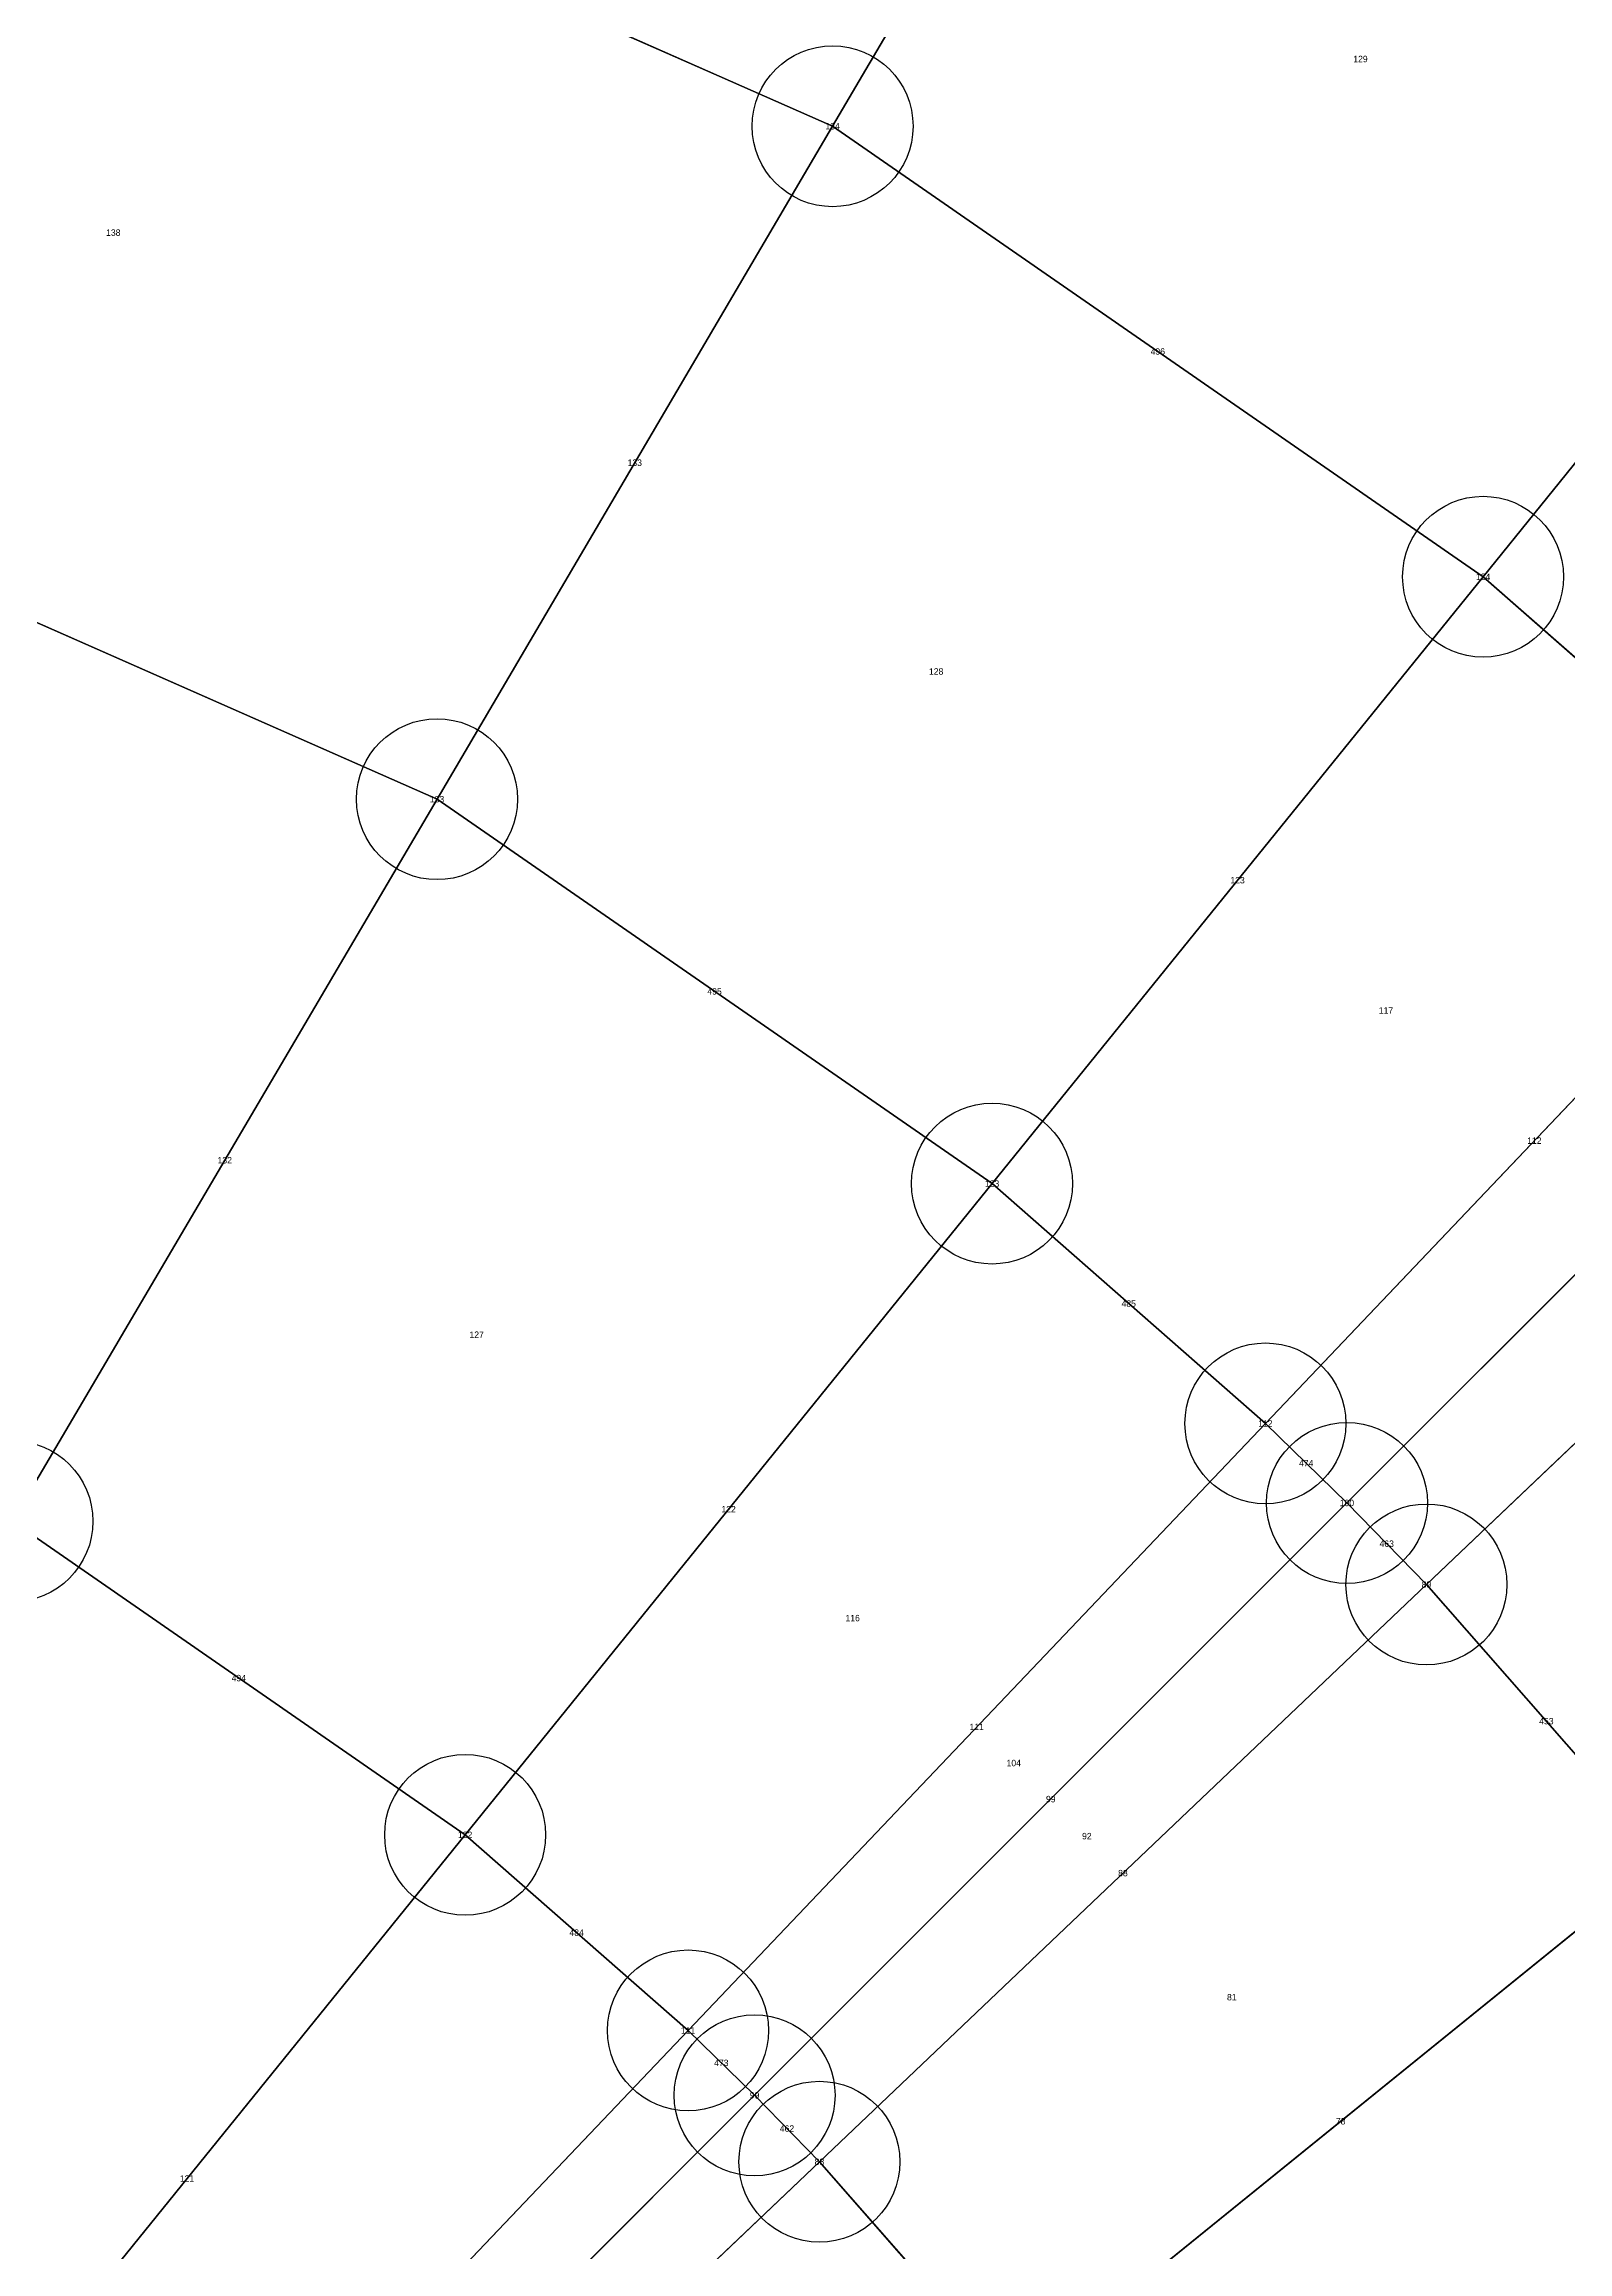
# Model space of a CAD drawing. Extents: x -2.75 to 2.75, y -2.5 to 2.5.
# Drawn here: x 0.593 to 1.066, y 0.765 to 1.451 of the extents above; entities that cross this region are included whole.
import ezdxf
from ezdxf.enums import TextEntityAlignment as Align

# ---------------------------------------------------------------- set-up
doc = ezdxf.new("R2010")
doc.units = 0
doc.header["$MEASUREMENT"] = 0
doc.header["$PDMODE"] = 33
doc.header["$PDSIZE"] = 0.05
for name, color, linetype in [('BRANCHE INTERNO', 7, 'Continuous'), ('BRANCHES-Index', 7, 'Continuous'), ('Faces', 7, 'Continuous'), ('Faces-Index', 7, 'Continuous'), ('NODI-Index', 7, 'Continuous'), ('NODO INTRADOSSO INTERNO', 7, 'Continuous')]:
    doc.layers.add(name, color=color, linetype=linetype)

msp = doc.modelspace()

# ---------------------------------------------------------------- linework, layer by layer
at = {"layer": 'BRANCHE INTERNO'}
for p, q in [((0.83777, 1.4253, 2.07314), (0.95012, 1.61644, 1.875)), ((0.83777, 1.4253, 2.07314), (0.48812, 1.57958, 2.07314)), ((1.03985, 1.28532, 2.07314), (1.1793, 1.4577, 1.875)), ((0.71488, 1.21622, 2.24522), (0.83777, 1.4253, 2.07314)), ((1.03985, 1.28532, 2.07314), (0.83777, 1.4253, 2.07314)), ((0.71488, 1.21622, 2.24522), (0.41652, 1.34787, 2.24522)), ((0.88731, 1.09678, 2.24522), (1.03985, 1.28532, 2.07314)), ((1.13936, 1.19799, 2.07314), (1.03985, 1.28532, 2.07314)), ((0.583, 0.99186, 2.38905), (0.71488, 1.21622, 2.24522)), ((0.88731, 1.09678, 2.24522), (0.71488, 1.21622, 2.24522)), ((0.97223, 1.02226, 2.24522), (1.13936, 1.19799, 2.07314)), ((0.99756, 0.99756, 2.24522), (1.16904, 1.16904, 2.07314)), ((1.02226, 0.97223, 2.24522), (1.19799, 1.13936, 2.07314)), ((0.72362, 0.89445, 2.38905), (0.88731, 1.09678, 2.24522)), ((0.97223, 1.02226, 2.24522), (0.88731, 1.09678, 2.24522)), ((0.79287, 0.83368, 2.38905), (0.97223, 1.02226, 2.24522)), ((0.99756, 0.99756, 2.24522), (0.97223, 1.02226, 2.24522)), ((0.81353, 0.81353, 2.38905), (0.99756, 0.99756, 2.24522)), ((1.02226, 0.97223, 2.24522), (0.99756, 0.99756, 2.24522)), ((0.72362, 0.89445, 2.38905), (0.583, 0.99186, 2.38905)), ((0.83368, 0.79287, 2.38905), (1.02226, 0.97223, 2.24522)), ((1.09678, 0.88731, 2.24522), (1.02226, 0.97223, 2.24522)), ((0.55083, 0.68087, 2.50285), (0.72362, 0.89445, 2.38905)), ((0.79287, 0.83368, 2.38905), (0.72362, 0.89445, 2.38905)), ((0.89445, 0.72362, 2.38905), (1.09678, 0.88731, 2.24522)), ((0.60355, 0.63461, 2.50285), (0.79287, 0.83368, 2.38905)), ((0.81353, 0.81353, 2.38905), (0.79287, 0.83368, 2.38905)), ((0.61927, 0.61927, 2.50285), (0.81353, 0.81353, 2.38905)), ((0.83368, 0.79287, 2.38905), (0.81353, 0.81353, 2.38905)), ((0.63461, 0.60355, 2.50285), (0.83368, 0.79287, 2.38905)), ((0.89445, 0.72362, 2.38905), (0.83368, 0.79287, 2.38905))]:
    msp.add_line(p, q, dxfattribs=at)
at = {"layer": 'Faces'}
for points in [[(0.83777, 1.4253, 2.07314), (0.48812, 1.57958, 2.07314), (0.55358, 1.79142, 1.875), (0.95012, 1.61644, 1.875)], [(1.03985, 1.28532, 2.07314), (0.83777, 1.4253, 2.07314), (0.95012, 1.61644, 1.875), (1.1793, 1.4577, 1.875)], [(0.71488, 1.21622, 2.24522), (0.41652, 1.34787, 2.24522), (0.48812, 1.57958, 2.07314), (0.83777, 1.4253, 2.07314)], [(1.13936, 1.19799, 2.07314), (1.03985, 1.28532, 2.07314), (1.1793, 1.4577, 1.875), (1.29216, 1.35866, 1.875)], [(0.88731, 1.09678, 2.24522), (0.71488, 1.21622, 2.24522), (0.83777, 1.4253, 2.07314), (1.03985, 1.28532, 2.07314)], [(0.583, 0.99186, 2.38905), (0.33968, 1.09922, 2.38905), (0.41652, 1.34787, 2.24522), (0.71488, 1.21622, 2.24522)], [(0.97223, 1.02226, 2.24522), (0.88731, 1.09678, 2.24522), (1.03985, 1.28532, 2.07314), (1.13936, 1.19799, 2.07314)], [(0.72362, 0.89445, 2.38905), (0.583, 0.99186, 2.38905), (0.71488, 1.21622, 2.24522), (0.88731, 1.09678, 2.24522)], [(0.99756, 0.99756, 2.24522), (0.97223, 1.02226, 2.24522), (1.13936, 1.19799, 2.07314), (1.16904, 1.16904, 2.07314)], [(1.02226, 0.97223, 2.24522), (0.99756, 0.99756, 2.24522), (1.16904, 1.16904, 2.07314), (1.19799, 1.13936, 2.07314)], [(1.09678, 0.88731, 2.24522), (1.02226, 0.97223, 2.24522), (1.19799, 1.13936, 2.07314), (1.28532, 1.03985, 2.07314)], [(0.79287, 0.83368, 2.38905), (0.72362, 0.89445, 2.38905), (0.88731, 1.09678, 2.24522), (0.97223, 1.02226, 2.24522)], [(0.81353, 0.81353, 2.38905), (0.79287, 0.83368, 2.38905), (0.97223, 1.02226, 2.24522), (0.99756, 0.99756, 2.24522)], [(0.83368, 0.79287, 2.38905), (0.81353, 0.81353, 2.38905), (0.99756, 0.99756, 2.24522), (1.02226, 0.97223, 2.24522)], [(0.55083, 0.68087, 2.50285), (0.44379, 0.75502, 2.50285), (0.583, 0.99186, 2.38905), (0.72362, 0.89445, 2.38905)], [(0.89445, 0.72362, 2.38905), (0.83368, 0.79287, 2.38905), (1.02226, 0.97223, 2.24522), (1.09678, 0.88731, 2.24522)], [(0.60355, 0.63461, 2.50285), (0.55083, 0.68087, 2.50285), (0.72362, 0.89445, 2.38905), (0.79287, 0.83368, 2.38905)], [(0.99186, 0.583, 2.38905), (0.89445, 0.72362, 2.38905), (1.09678, 0.88731, 2.24522), (1.21622, 0.71488, 2.24522)], [(0.61927, 0.61927, 2.50285), (0.60355, 0.63461, 2.50285), (0.79287, 0.83368, 2.38905), (0.81353, 0.81353, 2.38905)], [(0.63461, 0.60355, 2.50285), (0.61927, 0.61927, 2.50285), (0.81353, 0.81353, 2.38905), (0.83368, 0.79287, 2.38905)], [(0.68087, 0.55083, 2.50285), (0.63461, 0.60355, 2.50285), (0.83368, 0.79287, 2.38905), (0.89445, 0.72362, 2.38905)]]:
    msp.add_3dface(points, dxfattribs=at)
at = {"layer": 'NODO INTRADOSSO INTERNO'}
for p in [(0.83777, 1.4253, 2.07314), (1.03985, 1.28532, 2.07314), (0.71488, 1.21622, 2.24522), (0.88731, 1.09678, 2.24522), (0.97223, 1.02226, 2.24522), (0.99756, 0.99756, 2.24522), (0.583, 0.99186, 2.38905), (1.02226, 0.97223, 2.24522), (0.72362, 0.89445, 2.38905), (0.79287, 0.83368, 2.38905), (0.81353, 0.81353, 2.38905), (0.83368, 0.79287, 2.38905)]:
    msp.add_point(p, dxfattribs=at)

# ---------------------------------------------------------------- texts
at = {"layer": 'BRANCHES-Index'}
for s, p in [('496', (0.93881, 1.35531, 2.07314)), ('133', (0.77632, 1.32076, 2.15918)), ('123', (0.96358, 1.19105, 2.15918)), ('495', (0.8011, 1.1565, 2.24522)), ('132', (0.64894, 1.10404, 2.31714)), ('112', (1.05579, 1.11013, 2.15918)), ('485', (0.92977, 1.05952, 2.24522)), ('474', (0.9849, 1.00991, 2.24522)), ('122', (0.80547, 0.99561, 2.31714)), ('463', (1.00991, 0.9849, 2.24522)), ('494', (0.65331, 0.94315, 2.38905)), ('111', (0.88255, 0.92797, 2.31714)), ('453', (1.05952, 0.92977, 2.24522)), ('99', (0.90555, 0.90555, 2.31714)), ('88', (0.92797, 0.88255, 2.31714)), ('484', (0.75825, 0.86406, 2.38905)), ('473', (0.8032, 0.8236, 2.38905)), ('462', (0.8236, 0.8032, 2.38905)), ('78', (0.99561, 0.80547, 2.31714)), ('121', (0.63723, 0.78766, 2.44595))]:
    msp.add_text(s, height=0.002, dxfattribs=at).set_placement(p, align=Align.MIDDLE_CENTER)
at = {"layer": 'Faces-Index'}
for s, p in [('129', (1.00176, 1.44619, 1.97407)), ('138', (0.61432, 1.39224, 2.15918)), ('128', (0.86995, 1.25591, 2.15918)), ('117', (1.00969, 1.15059, 2.15918)), ('127', (0.7272, 1.04983, 2.31714)), ('116', (0.84401, 0.96179, 2.31714)), ('104', (0.89405, 0.91676, 2.31714)), ('92', (0.91676, 0.89405, 2.31714)), ('81', (0.96179, 0.84401, 2.31714))]:
    msp.add_text(s, height=0.002, dxfattribs=at).set_placement(p, align=Align.MIDDLE_CENTER)
at = {"layer": 'NODI-Index'}
for s, p in [('134', (0.83777, 1.4253, 2.07314)), ('124', (1.03985, 1.28532, 2.07314)), ('133', (0.71488, 1.21622, 2.24522)), ('123', (0.88731, 1.09678, 2.24522)), ('112', (0.97223, 1.02226, 2.24522)), ('100', (0.99756, 0.99756, 2.24522)), ('89', (1.02226, 0.97223, 2.24522)), ('122', (0.72362, 0.89445, 2.38905)), ('111', (0.79287, 0.83368, 2.38905)), ('99', (0.81353, 0.81353, 2.38905)), ('88', (0.83368, 0.79287, 2.38905))]:
    msp.add_text(s, height=0.002, dxfattribs=at).set_placement(p, align=Align.MIDDLE_CENTER)

doc.saveas('drawing.dxf')
